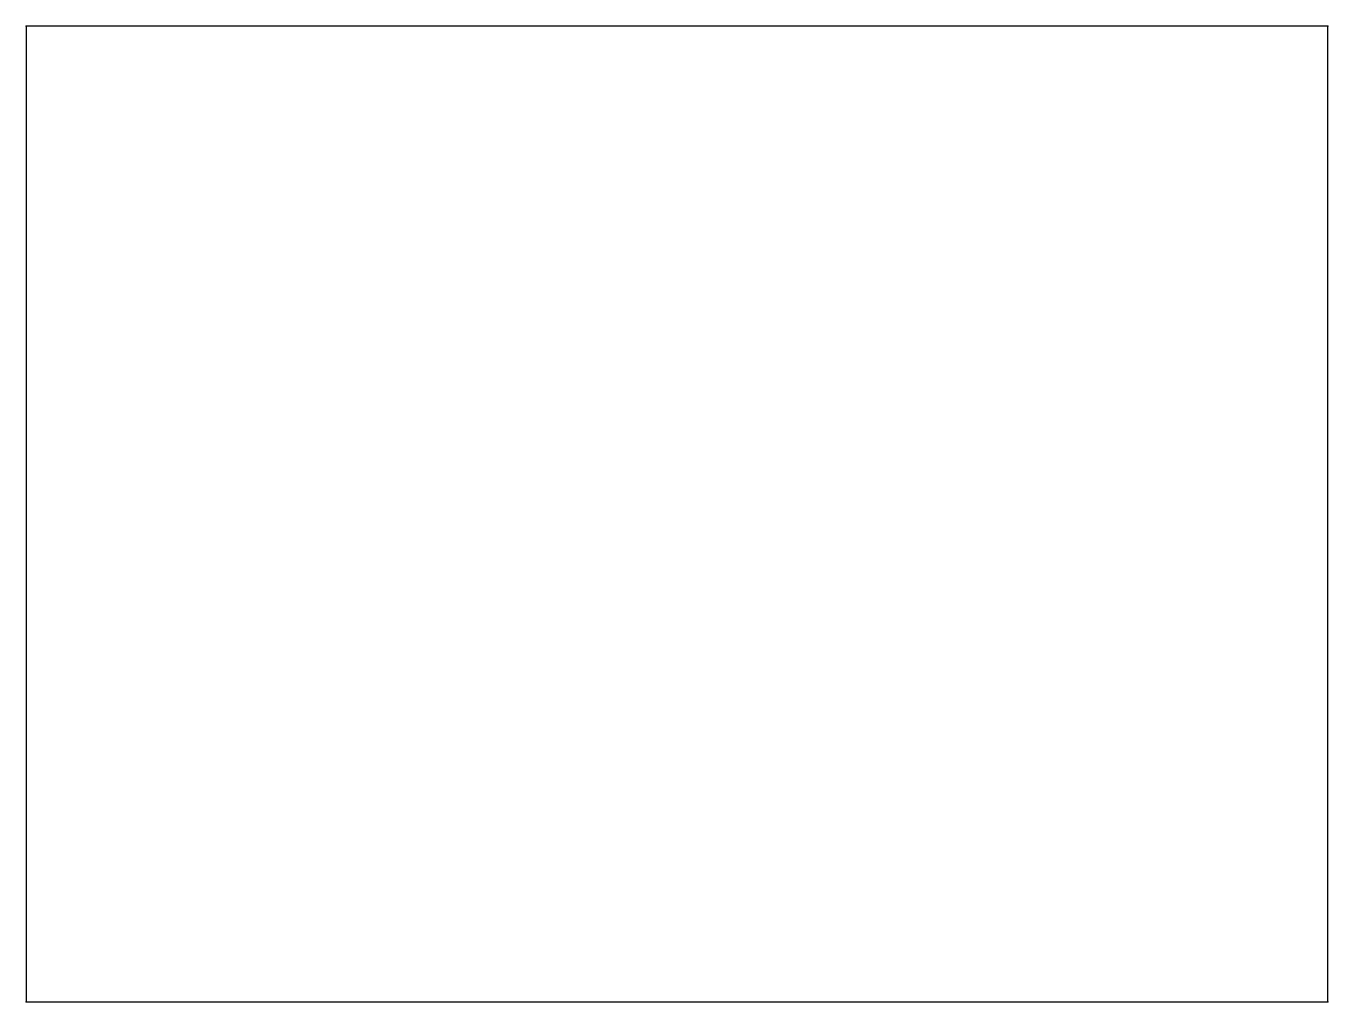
# Model space of a CAD drawing. Extents: x 0 to 40, y 0 to 30.
import ezdxf

# ---------------------------------------------------------------- set-up
doc = ezdxf.new("R2010")
doc.units = 0
doc.layers.add('VISIBLE', color=7, linetype='CONTINUOUS')

msp = doc.modelspace()

# ---------------------------------------------------------------- linework, layer by layer
at = {"layer": 'VISIBLE'}
for p, q in [((0, 30), (0, 0)), ((40, 30), (0, 30)), ((40, 0), (40, 30)), ((0, 0), (40, 0))]:
    msp.add_line(p, q, dxfattribs=at)
for p in [(0, 30), (40, 30), (0, 0), (40, 0)]:
    msp.add_point(p, dxfattribs=at)

doc.saveas('drawing.dxf')
